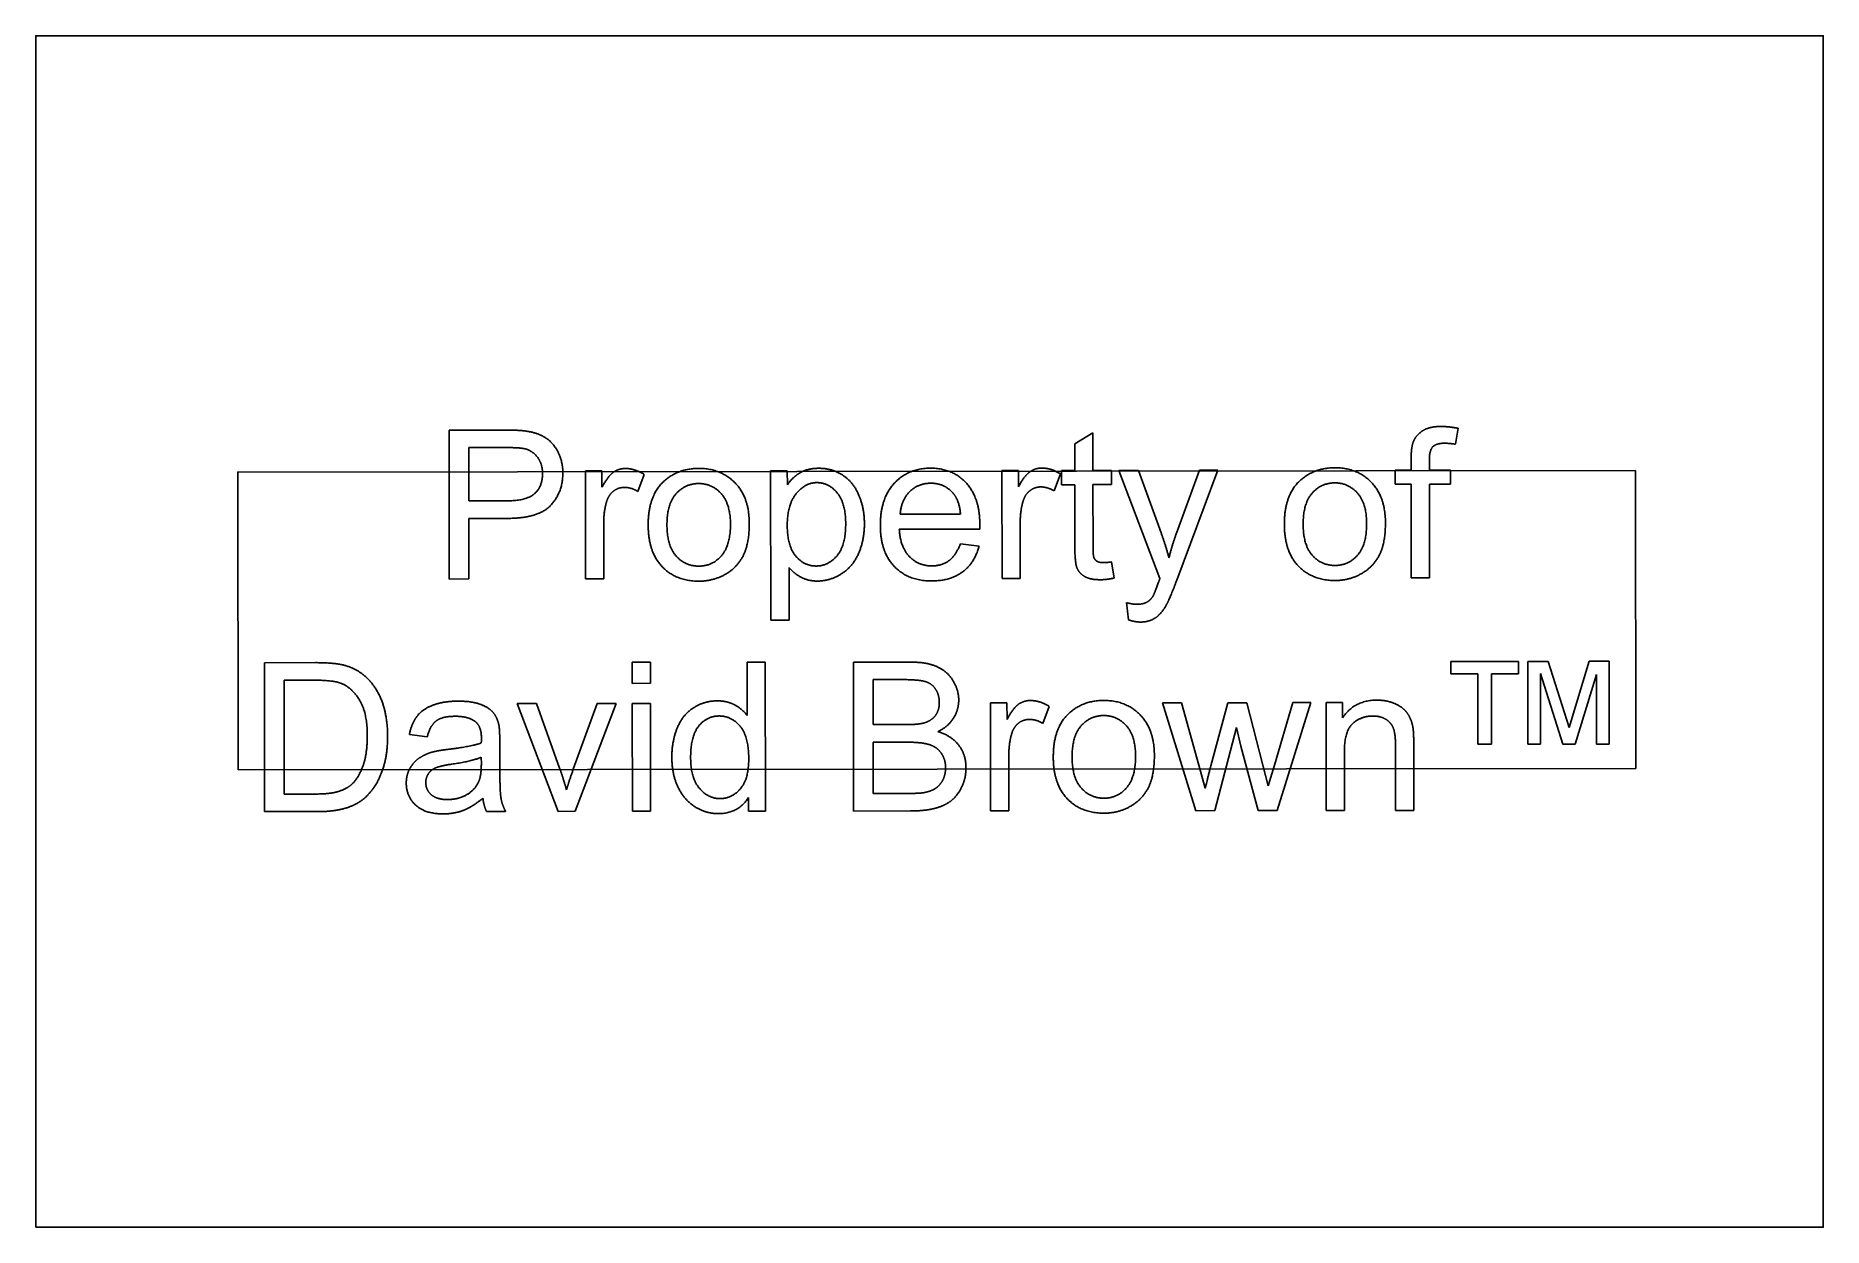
# Model space of a CAD drawing. Header units: millimetres. Extents: x 0 to 60, y 0 to 40.
import ezdxf

# ---------------------------------------------------------------- set-up
doc = ezdxf.new("R2010")
doc.units = ezdxf.units.MM
doc.layers.get('0').update_dxf_attribs({"linetype": 'CONTINUOUS'})

msp = doc.modelspace()

# ---------------------------------------------------------------- linework, layer by layer
for p, q in [((13.875, 26.762), (15.761, 26.764)), ((13.881, 21.762), (13.875, 26.762)), ((34.875, 26.304), (35.485, 26.673)), ((35.485, 26.673), (35.487, 25.407)), ((47.743, 26.822), (47.651, 26.287)), ((15.817, 26.174), (14.538, 26.173)), ((14.538, 26.173), (14.539, 24.385)), ((34.876, 25.407), (34.875, 26.304)), ((46.169, 25.419), (46.168, 25.804)), ((18.45, 25.389), (19.003, 25.39)), ((18.454, 21.767), (18.45, 25.389)), ((19.003, 25.39), (19.004, 24.84)), ((20.418, 25.275), (20.208, 24.705)), ((24.673, 20.385), (24.668, 25.396)), ((24.668, 25.396), (25.227, 25.396)), ((25.227, 25.396), (25.228, 24.926)), ((32.435, 21.782), (32.431, 25.404)), ((32.431, 25.404), (32.983, 25.404)), ((32.983, 25.404), (32.984, 24.855)), ((34.399, 25.29), (34.188, 24.72)), ((34.426, 25.406), (34.876, 25.407)), ((34.426, 24.929), (34.426, 25.406)), ((35.487, 25.407), (36.104, 25.408)), ((36.104, 25.408), (36.104, 24.93)), ((36.356, 25.408), (37.018, 25.409)), ((37.735, 21.781), (36.356, 25.408)), ((37.018, 25.409), (37.774, 23.312)), ((38.289, 23.299), (39.061, 25.411)), ((39.675, 25.412), (38.301, 21.727)), ((39.061, 25.411), (39.675, 25.412)), ((45.626, 25.418), (46.169, 25.419)), ((45.627, 24.941), (45.626, 25.418)), ((46.779, 25.754), (46.779, 25.419)), ((46.779, 25.419), (47.485, 25.42)), ((47.485, 25.42), (47.486, 24.943)), ((34.877, 24.929), (34.426, 24.929)), ((34.879, 22.845), (34.877, 24.929)), ((36.104, 24.93), (35.487, 24.93)), ((35.487, 24.93), (35.489, 22.812)), ((46.169, 24.941), (45.627, 24.941)), ((46.173, 21.797), (46.169, 24.941)), ((47.486, 24.943), (46.78, 24.942)), ((46.78, 24.942), (46.783, 21.797)), ((14.539, 24.385), (15.832, 24.387)), ((15.823, 23.797), (14.54, 23.795)), ((14.54, 23.795), (14.542, 21.763)), ((19.066, 23.664), (19.068, 21.767)), ((31.686, 23.435), (28.985, 23.432)), ((29.018, 23.937), (31.041, 23.939)), ((33.046, 23.679), (33.048, 21.782)), ((31.035, 22.947), (31.669, 22.869)), ((36.107, 22.335), (36.196, 21.793)), ((14.542, 21.763), (13.881, 21.762)), ((19.068, 21.767), (18.454, 21.767)), ((25.285, 22.149), (25.287, 20.386)), ((33.048, 21.782), (32.435, 21.782)), ((46.783, 21.797), (46.173, 21.797)), ((36.682, 20.391), (36.613, 20.968)), ((25.287, 20.386), (24.673, 20.385)), ((7.675, 18.952), (9.397, 18.954)), ((7.68, 13.952), (7.675, 18.952)), ((20.021, 18.965), (20.635, 18.966)), ((20.022, 18.259), (20.021, 18.965)), ((20.635, 18.966), (20.636, 18.26)), ((23.879, 18.969), (24.489, 18.97)), ((23.88, 17.175), (23.879, 18.969)), ((24.489, 18.97), (24.494, 13.97)), ((27.446, 18.973), (29.322, 18.975)), ((27.451, 13.973), (27.446, 18.973)), ((47.501, 18.994), (49.772, 18.997)), ((47.501, 18.582), (47.501, 18.994)), ((49.772, 18.997), (49.773, 18.584)), ((50.082, 18.997), (50.765, 18.998)), ((50.085, 16.217), (50.082, 18.997)), ((50.765, 18.998), (51.47, 16.778)), ((51.47, 16.778), (52.146, 18.999)), ((52.146, 18.999), (52.814, 19)), ((52.814, 19), (52.817, 16.22)), ((9.387, 18.364), (8.337, 18.362)), ((8.337, 18.362), (8.341, 14.542)), ((20.636, 18.26), (20.022, 18.259)), ((29.108, 18.385), (28.108, 18.384)), ((28.108, 18.384), (28.11, 16.873)), ((48.401, 18.583), (47.501, 18.582)), ((48.404, 16.216), (48.401, 18.583)), ((49.773, 18.584), (48.865, 18.583)), ((48.865, 18.583), (48.868, 16.216)), ((51.259, 16.219), (50.509, 18.585)), ((50.509, 18.585), (50.512, 16.218)), ((52.392, 18.553), (51.678, 16.219)), ((52.394, 16.22), (52.392, 18.553)), ((16.155, 17.583), (16.803, 17.584)), ((17.537, 13.962), (16.155, 17.583)), ((16.803, 17.584), (17.583, 15.415)), ((18.043, 15.375), (18.846, 17.586)), ((19.477, 17.586), (18.11, 13.963)), ((18.846, 17.586), (19.477, 17.586)), ((20.023, 17.587), (20.636, 17.588)), ((20.026, 13.965), (20.023, 17.587)), ((20.636, 17.588), (20.64, 13.966)), ((32.048, 17.6), (32.601, 17.601)), ((32.052, 13.978), (32.048, 17.6)), ((32.601, 17.601), (32.602, 17.051)), ((34.017, 17.486), (33.806, 16.916)), ((37.826, 17.606), (38.46, 17.607)), ((38.938, 13.985), (37.826, 17.606)), ((38.46, 17.607), (39.039, 15.517)), ((39.442, 15.486), (40.016, 17.608)), ((40.016, 17.608), (40.647, 17.609)), ((40.647, 17.609), (41.191, 15.509)), ((41.58, 15.516), (42.199, 17.611)), ((42.795, 17.611), (41.667, 13.988)), ((42.199, 17.611), (42.795, 17.611)), ((43.31, 17.612), (43.863, 17.613)), ((43.314, 13.99), (43.31, 17.612)), ((43.863, 17.613), (43.863, 17.098)), ((28.11, 16.873), (29.191, 16.874)), ((13.141, 16.464), (12.541, 16.546)), ((15.576, 16.296), (15.577, 15.478)), ((29.267, 16.284), (28.111, 16.283)), ((28.111, 16.283), (28.112, 14.564)), ((40.31, 16.773), (39.58, 13.986)), ((40.45, 16.156), (40.31, 16.773)), ((46.255, 16.22), (46.258, 13.993)), ((48.868, 16.216), (48.404, 16.216)), ((50.512, 16.218), (50.085, 16.217)), ((51.678, 16.219), (51.259, 16.219)), ((52.817, 16.22), (52.394, 16.22)), ((14.957, 15.552), (14.956, 15.777)), ((32.664, 15.875), (32.666, 13.979)), ((41.029, 13.987), (40.45, 16.156)), ((43.926, 15.969), (43.928, 13.991)), ((45.644, 13.992), (45.641, 16.196)), ((39.039, 15.517), (39.255, 14.739)), ((41.191, 15.509), (41.373, 14.817)), ((41.373, 14.817), (41.58, 15.516)), ((8.341, 14.542), (9.408, 14.544)), ((23.925, 13.969), (23.924, 14.426)), ((28.112, 14.564), (29.357, 14.565)), ((9.484, 13.954), (7.68, 13.952)), ((15.773, 13.96), (15.132, 13.96)), ((18.11, 13.963), (17.537, 13.962)), ((20.64, 13.966), (20.026, 13.965)), ((24.494, 13.97), (23.925, 13.969)), ((29.358, 13.975), (27.451, 13.973)), ((32.666, 13.979), (32.052, 13.978)), ((39.58, 13.986), (38.938, 13.985)), ((41.667, 13.988), (41.029, 13.987)), ((43.928, 13.991), (43.314, 13.99)), ((46.258, 13.993), (45.644, 13.992))]:
    msp.add_line(p, q)
for points in [[(0, 0), (60, 0), (60, 40), (0, 40)], [(6.79, 15.352), (53.707, 15.402), (53.696, 25.404), (6.779, 25.353)]]:
    msp.add_lwpolyline(points, close=True)
for points in [[(15.761, 26.764), (16.259, 26.764), (16.522, 26.717)], [(16.522, 26.717), (16.89, 26.656), (17.14, 26.484)], [(17.14, 26.484), (17.389, 26.312), (17.541, 26.002)], [(46.232, 26.346), (46.321, 26.585), (46.544, 26.734)], [(46.544, 26.734), (46.767, 26.882), (47.17, 26.883)], [(47.17, 26.883), (47.429, 26.883), (47.743, 26.822)], [(16.434, 26.13), (16.267, 26.174), (15.817, 26.174)], [(16.852, 25.836), (16.693, 26.059), (16.434, 26.13)], [(17.011, 25.299), (17.011, 25.612), (16.852, 25.836)], [(17.541, 26.002), (17.693, 25.692), (17.693, 25.32)], [(46.168, 25.804), (46.168, 26.169), (46.232, 26.346)], [(46.894, 26.2), (46.778, 26.081), (46.779, 25.754)], [(47.29, 26.32), (47.01, 26.32), (46.894, 26.2)], [(47.651, 26.287), (47.46, 26.32), (47.29, 26.32)], [(16.743, 24.627), (17.012, 24.866), (17.011, 25.299)], [(17.693, 25.32), (17.694, 24.682), (17.289, 24.24)], [(19.004, 24.84), (19.215, 25.226), (19.394, 25.349)], [(19.394, 25.349), (19.572, 25.472), (19.787, 25.472)], [(19.787, 25.472), (20.098, 25.473), (20.418, 25.275)], [(21.114, 25.071), (21.581, 25.474), (22.253, 25.475)], [(22.253, 25.475), (23, 25.476), (23.475, 24.987)], [(25.228, 24.926), (25.425, 25.202), (25.674, 25.34)], [(25.674, 25.34), (25.923, 25.479), (26.278, 25.479)], [(26.278, 25.479), (26.742, 25.48), (27.097, 25.241)], [(27.097, 25.241), (27.452, 25.003), (27.633, 24.568)], [(28.819, 24.977), (29.289, 25.482), (30.04, 25.483)], [(30.04, 25.483), (30.766, 25.484), (31.227, 24.99)], [(32.984, 24.855), (33.195, 25.241), (33.374, 25.364)], [(33.374, 25.364), (33.553, 25.487), (33.768, 25.487)], [(33.768, 25.487), (34.078, 25.488), (34.399, 25.29)], [(42.468, 25.094), (42.935, 25.497), (43.607, 25.498)], [(43.607, 25.498), (44.354, 25.499), (44.829, 25.01)], [(15.832, 24.387), (16.473, 24.387), (16.743, 24.627)], [(19.396, 24.716), (19.236, 24.595), (19.168, 24.38)], [(19.757, 24.838), (19.556, 24.838), (19.396, 24.716)], [(20.208, 24.705), (19.982, 24.838), (19.757, 24.838)], [(20.557, 23.58), (20.556, 24.586), (21.114, 25.071)], [(21.49, 24.621), (21.187, 24.277), (21.188, 23.581)], [(22.254, 24.967), (21.793, 24.966), (21.49, 24.621)], [(23.013, 24.621), (22.707, 24.967), (22.254, 24.967)], [(23.319, 23.604), (23.319, 24.275), (23.013, 24.621)], [(23.475, 24.987), (23.949, 24.498), (23.95, 23.635)], [(25.527, 24.631), (25.225, 24.264), (25.226, 23.565)], [(26.22, 24.998), (25.828, 24.998), (25.527, 24.631)], [(26.901, 24.654), (26.616, 24.999), (26.22, 24.998)], [(27.187, 23.618), (27.186, 24.31), (26.901, 24.654)], [(28.35, 23.558), (28.349, 24.472), (28.819, 24.977)], [(29.336, 24.695), (29.048, 24.411), (29.018, 23.937)], [(30.047, 24.978), (29.624, 24.978), (29.336, 24.695)], [(30.808, 24.625), (30.514, 24.979), (30.047, 24.978)], [(31.041, 23.939), (30.999, 24.396), (30.808, 24.625)], [(31.227, 24.99), (31.688, 24.496), (31.689, 23.599)], [(33.376, 24.731), (33.216, 24.61), (33.148, 24.395)], [(33.737, 24.853), (33.536, 24.853), (33.376, 24.731)], [(34.188, 24.72), (33.963, 24.853), (33.737, 24.853)], [(41.911, 23.603), (41.91, 24.609), (42.468, 25.094)], [(42.844, 24.644), (42.541, 24.299), (42.542, 23.604)], [(43.608, 24.99), (43.147, 24.989), (42.844, 24.644)], [(44.367, 24.644), (44.061, 24.99), (43.608, 24.99)], [(44.673, 23.626), (44.673, 24.298), (44.367, 24.644)], [(44.829, 25.01), (45.303, 24.521), (45.304, 23.658)], [(17.289, 24.24), (16.883, 23.798), (15.823, 23.797)], [(19.168, 24.38), (19.066, 24.053), (19.066, 23.664)], [(27.633, 24.568), (27.814, 24.134), (27.815, 23.615)], [(33.148, 24.395), (33.046, 24.068), (33.046, 23.679)], [(21.027, 22.175), (20.558, 22.663), (20.557, 23.58)], [(21.188, 23.581), (21.188, 22.885), (21.492, 22.539)], [(23.017, 22.543), (23.32, 22.891), (23.319, 23.604)], [(23.95, 23.635), (23.951, 22.936), (23.742, 22.535)], [(25.226, 23.565), (25.227, 22.865), (25.51, 22.532)], [(26.897, 22.545), (27.188, 22.891), (27.187, 23.618)], [(27.815, 23.615), (27.815, 23.059), (27.616, 22.614)], [(28.817, 22.185), (28.351, 22.674), (28.35, 23.558)], [(28.985, 23.432), (29.019, 22.835), (29.323, 22.519)], [(31.689, 23.599), (31.689, 23.544), (31.686, 23.435)], [(42.381, 22.198), (41.912, 22.686), (41.911, 23.603)], [(42.542, 23.604), (42.542, 22.908), (42.846, 22.562)], [(44.371, 22.565), (44.674, 22.914), (44.673, 23.626)], [(45.304, 23.658), (45.305, 22.959), (45.096, 22.558)], [(30.657, 22.38), (30.895, 22.558), (31.035, 22.947)], [(31.669, 22.869), (31.52, 22.313), (31.114, 22.005)], [(34.955, 22.12), (34.879, 22.293), (34.879, 22.845)], [(35.489, 22.812), (35.49, 22.549), (35.522, 22.474)], [(37.774, 23.312), (37.921, 22.913), (38.037, 22.473)], [(38.037, 22.473), (38.143, 22.896), (38.289, 23.299)], [(21.492, 22.539), (21.796, 22.193), (22.257, 22.194)], [(22.257, 22.194), (22.714, 22.194), (23.017, 22.543)], [(23.742, 22.535), (23.532, 22.134), (23.132, 21.912)], [(25.51, 22.532), (25.794, 22.198), (26.196, 22.198)], [(26.196, 22.198), (26.605, 22.198), (26.897, 22.545)], [(27.616, 22.614), (27.417, 22.169), (27.037, 21.931)], [(29.323, 22.519), (29.627, 22.202), (30.081, 22.202)], [(30.081, 22.202), (30.418, 22.203), (30.657, 22.38)], [(35.522, 22.474), (35.555, 22.399), (35.628, 22.355)], [(35.628, 22.355), (35.701, 22.311), (35.838, 22.311)], [(35.838, 22.311), (35.94, 22.311), (36.107, 22.335)], [(42.846, 22.562), (43.15, 22.216), (43.611, 22.217)], [(43.611, 22.217), (44.068, 22.217), (44.371, 22.565)], [(45.096, 22.558), (44.886, 22.157), (44.486, 21.935)], [(22.257, 21.689), (21.497, 21.688), (21.027, 22.175)], [(23.132, 21.912), (22.731, 21.69), (22.257, 21.689)], [(25.687, 21.822), (25.443, 21.952), (25.285, 22.149)], [(26.237, 21.693), (25.931, 21.693), (25.687, 21.822)], [(27.037, 21.931), (26.657, 21.694), (26.237, 21.693)], [(30.078, 21.697), (29.283, 21.697), (28.817, 22.185)], [(31.114, 22.005), (30.709, 21.698), (30.078, 21.697)], [(35.214, 21.843), (35.03, 21.948), (34.955, 22.12)], [(35.733, 21.738), (35.398, 21.737), (35.214, 21.843)], [(36.196, 21.793), (35.937, 21.738), (35.733, 21.738)], [(37.493, 21.173), (37.551, 21.265), (37.68, 21.631)], [(37.68, 21.631), (37.697, 21.682), (37.735, 21.781)], [(38.301, 21.727), (38.08, 21.13), (37.957, 20.904)], [(43.611, 21.712), (42.851, 21.711), (42.381, 22.198)], [(44.486, 21.935), (44.085, 21.712), (43.611, 21.712)], [(37.292, 20.982), (37.415, 21.05), (37.493, 21.173)], [(36.613, 20.968), (36.815, 20.913), (36.965, 20.914)], [(36.965, 20.914), (37.169, 20.914), (37.292, 20.982)], [(37.583, 20.459), (37.371, 20.317), (37.078, 20.317)], [(37.957, 20.904), (37.794, 20.601), (37.583, 20.459)], [(37.078, 20.317), (36.901, 20.317), (36.682, 20.391)], [(9.397, 18.954), (9.98, 18.954), (10.287, 18.883)], [(10.287, 18.883), (10.717, 18.784), (11.021, 18.526)], [(29.322, 18.975), (29.895, 18.976), (30.241, 18.824)], [(30.241, 18.824), (30.588, 18.673), (30.784, 18.357)], [(10.244, 18.262), (9.977, 18.364), (9.387, 18.364)], [(10.87, 17.698), (10.612, 18.119), (10.244, 18.262)], [(11.021, 18.526), (11.417, 18.192), (11.614, 17.672)], [(29.868, 18.316), (29.647, 18.385), (29.108, 18.385)], [(30.21, 18.057), (30.09, 18.246), (29.868, 18.316)], [(30.329, 17.619), (30.329, 17.868), (30.21, 18.057)], [(30.784, 18.357), (30.98, 18.042), (30.981, 17.698)], [(11.129, 16.493), (11.128, 17.277), (10.87, 17.698)], [(11.614, 17.672), (11.81, 17.152), (11.811, 16.483)], [(12.809, 17.168), (12.997, 17.406), (13.351, 17.534)], [(13.351, 17.534), (13.706, 17.662), (14.173, 17.663)], [(14.173, 17.663), (14.637, 17.663), (14.927, 17.554)], [(14.927, 17.554), (15.217, 17.445), (15.354, 17.28)], [(21.531, 16.758), (21.711, 17.2), (22.073, 17.436)], [(22.073, 17.436), (22.434, 17.671), (22.881, 17.672)], [(22.881, 17.672), (23.208, 17.672), (23.464, 17.534)], [(23.464, 17.534), (23.72, 17.397), (23.88, 17.175)], [(30.202, 17.182), (30.33, 17.356), (30.329, 17.619)], [(30.981, 17.698), (30.981, 17.377), (30.808, 17.094)], [(32.602, 17.051), (32.813, 17.437), (32.992, 17.56)], [(32.992, 17.56), (33.17, 17.683), (33.385, 17.683)], [(33.385, 17.683), (33.696, 17.684), (34.017, 17.486)], [(34.713, 17.282), (35.179, 17.685), (35.851, 17.686)], [(35.851, 17.686), (36.598, 17.687), (37.073, 17.198)], [(43.863, 17.098), (44.262, 17.695), (45.016, 17.696)], [(45.016, 17.696), (45.343, 17.696), (45.618, 17.579)], [(45.618, 17.579), (45.892, 17.461), (46.029, 17.27)], [(12.541, 16.546), (12.622, 16.931), (12.809, 17.168)], [(13.446, 17.002), (13.24, 16.85), (13.141, 16.464)], [(14.085, 17.154), (13.652, 17.154), (13.446, 17.002)], [(14.784, 16.947), (14.549, 17.155), (14.085, 17.154)], [(14.959, 16.419), (14.959, 16.794), (14.784, 16.947)], [(15.354, 17.28), (15.49, 17.115), (15.545, 16.863)], [(15.545, 16.863), (15.576, 16.706), (15.576, 16.296)], [(22.256, 16.829), (21.981, 16.494), (21.982, 15.775)], [(22.939, 17.164), (22.53, 17.163), (22.256, 16.829)], [(23.645, 16.817), (23.359, 17.164), (22.939, 17.164)], [(23.933, 15.726), (23.932, 16.469), (23.645, 16.817)], [(29.191, 16.874), (29.631, 16.874), (29.822, 16.932)], [(29.822, 16.932), (30.074, 17.008), (30.202, 17.182)], [(30.808, 17.094), (30.634, 16.811), (30.283, 16.636)], [(32.994, 16.927), (32.834, 16.806), (32.766, 16.591)], [(33.355, 17.049), (33.154, 17.049), (32.994, 16.927)], [(33.806, 16.916), (33.58, 17.049), (33.355, 17.049)], [(34.155, 15.791), (34.154, 16.797), (34.713, 17.282)], [(35.088, 16.832), (34.785, 16.488), (34.786, 15.792)], [(35.852, 17.178), (35.391, 17.177), (35.088, 16.832)], [(36.611, 16.832), (36.305, 17.178), (35.852, 17.178)], [(36.917, 15.815), (36.917, 16.486), (36.611, 16.832)], [(37.073, 17.198), (37.547, 16.709), (37.548, 15.846)], [(44.21, 16.914), (43.925, 16.665), (43.926, 15.969)], [(44.887, 17.163), (44.494, 17.163), (44.21, 16.914)], [(45.315, 17.053), (45.132, 17.164), (44.887, 17.163)], [(45.569, 16.757), (45.497, 16.942), (45.315, 17.053)], [(46.029, 17.27), (46.166, 17.08), (46.221, 16.817)], [(46.221, 16.817), (46.255, 16.647), (46.255, 16.22)], [(10.998, 15.529), (11.129, 15.927), (11.129, 16.493)], [(11.811, 16.483), (11.812, 15.914), (11.679, 15.474)], [(13.861, 16.046), (14.605, 16.135), (14.956, 16.258)], [(14.956, 16.258), (14.959, 16.384), (14.959, 16.419)], [(21.351, 15.774), (21.351, 16.316), (21.531, 16.758)], [(29.998, 16.201), (29.744, 16.284), (29.267, 16.284)], [(30.396, 15.912), (30.253, 16.118), (29.998, 16.201)], [(30.283, 16.636), (30.737, 16.504), (30.981, 16.183)], [(32.766, 16.591), (32.664, 16.264), (32.664, 15.875)], [(45.641, 16.196), (45.641, 16.571), (45.569, 16.757)], [(12.557, 15.398), (12.678, 15.618), (12.874, 15.751)], [(12.874, 15.751), (13.07, 15.885), (13.316, 15.953)], [(13.316, 15.953), (13.496, 16.001), (13.861, 16.046)], [(14.956, 15.777), (14.622, 15.641), (13.954, 15.544)], [(21.552, 14.79), (21.352, 15.218), (21.351, 15.774)], [(21.982, 15.775), (21.983, 15.079), (22.277, 14.735)], [(23.653, 14.721), (23.934, 15.05), (23.933, 15.726)], [(30.54, 15.426), (30.54, 15.705), (30.396, 15.912)], [(30.981, 16.183), (31.225, 15.863), (31.225, 15.426)], [(34.625, 14.386), (34.156, 14.874), (34.155, 15.791)], [(34.786, 15.792), (34.786, 15.096), (35.09, 14.75)], [(36.615, 14.754), (36.918, 15.102), (36.917, 15.815)], [(37.548, 15.846), (37.549, 15.147), (37.34, 14.746)], [(10.633, 14.896), (10.868, 15.132), (10.998, 15.529)], [(11.679, 15.474), (11.546, 15.034), (11.339, 14.745)], [(12.437, 14.912), (12.436, 15.178), (12.557, 15.398)], [(13.177, 15.221), (13.091, 15.09), (13.092, 14.93)], [(13.418, 15.421), (13.262, 15.353), (13.177, 15.221)], [(13.954, 15.544), (13.575, 15.489), (13.418, 15.421)], [(14.858, 14.938), (14.957, 15.146), (14.957, 15.552)], [(15.577, 15.478), (15.578, 14.622), (15.618, 14.395)], [(17.583, 15.415), (17.709, 15.064), (17.816, 14.686)], [(17.816, 14.686), (17.897, 14.972), (18.043, 15.375)], [(30.189, 14.726), (30.343, 14.822), (30.441, 15.004)], [(30.441, 15.004), (30.54, 15.187), (30.54, 15.426)], [(31.225, 15.426), (31.226, 15.075), (31.078, 14.773)], [(39.255, 14.739), (39.268, 14.797), (39.442, 15.486)], [(9.408, 14.544), (9.903, 14.544), (10.184, 14.637)], [(10.184, 14.637), (10.466, 14.729), (10.633, 14.896)], [(11.339, 14.745), (11.131, 14.457), (10.884, 14.291)], [(12.758, 14.167), (12.437, 14.458), (12.437, 14.912)], [(13.092, 14.93), (13.092, 14.684), (13.278, 14.52)], [(13.278, 14.52), (13.464, 14.357), (13.822, 14.357)], [(13.822, 14.357), (14.177, 14.358), (14.453, 14.513)], [(15.009, 14.406), (14.668, 14.116), (14.353, 13.996)], [(14.453, 14.513), (14.729, 14.669), (14.858, 14.938)], [(15.132, 13.96), (15.036, 14.151), (15.009, 14.406)], [(22.115, 14.124), (21.752, 14.362), (21.552, 14.79)], [(22.277, 14.735), (22.57, 14.391), (22.969, 14.391)], [(23.924, 14.426), (23.58, 13.887), (22.912, 13.886)], [(22.969, 14.391), (23.372, 14.391), (23.653, 14.721)], [(29.357, 14.565), (29.678, 14.565), (29.807, 14.589)], [(29.807, 14.589), (30.036, 14.631), (30.189, 14.726)], [(31.078, 14.773), (30.93, 14.471), (30.712, 14.307)], [(35.09, 14.75), (35.394, 14.404), (35.855, 14.405)], [(35.855, 14.405), (36.312, 14.405), (36.615, 14.754)], [(37.34, 14.746), (37.13, 14.345), (36.73, 14.123)], [(10.287, 14.04), (9.938, 13.954), (9.484, 13.954)], [(10.884, 14.291), (10.637, 14.125), (10.287, 14.04)], [(13.676, 13.876), (13.079, 13.876), (12.758, 14.167)], [(14.353, 13.996), (14.037, 13.877), (13.676, 13.876)], [(15.618, 14.395), (15.657, 14.168), (15.773, 13.96)], [(22.912, 13.886), (22.479, 13.886), (22.115, 14.124)], [(30.164, 14.059), (29.835, 13.975), (29.358, 13.975)], [(30.712, 14.307), (30.494, 14.143), (30.164, 14.059)], [(35.855, 13.9), (35.095, 13.899), (34.625, 14.386)], [(36.73, 14.123), (36.329, 13.901), (35.855, 13.9)]]:
    msp.add_open_spline(points, degree=2)

doc.saveas('drawing.dxf')
